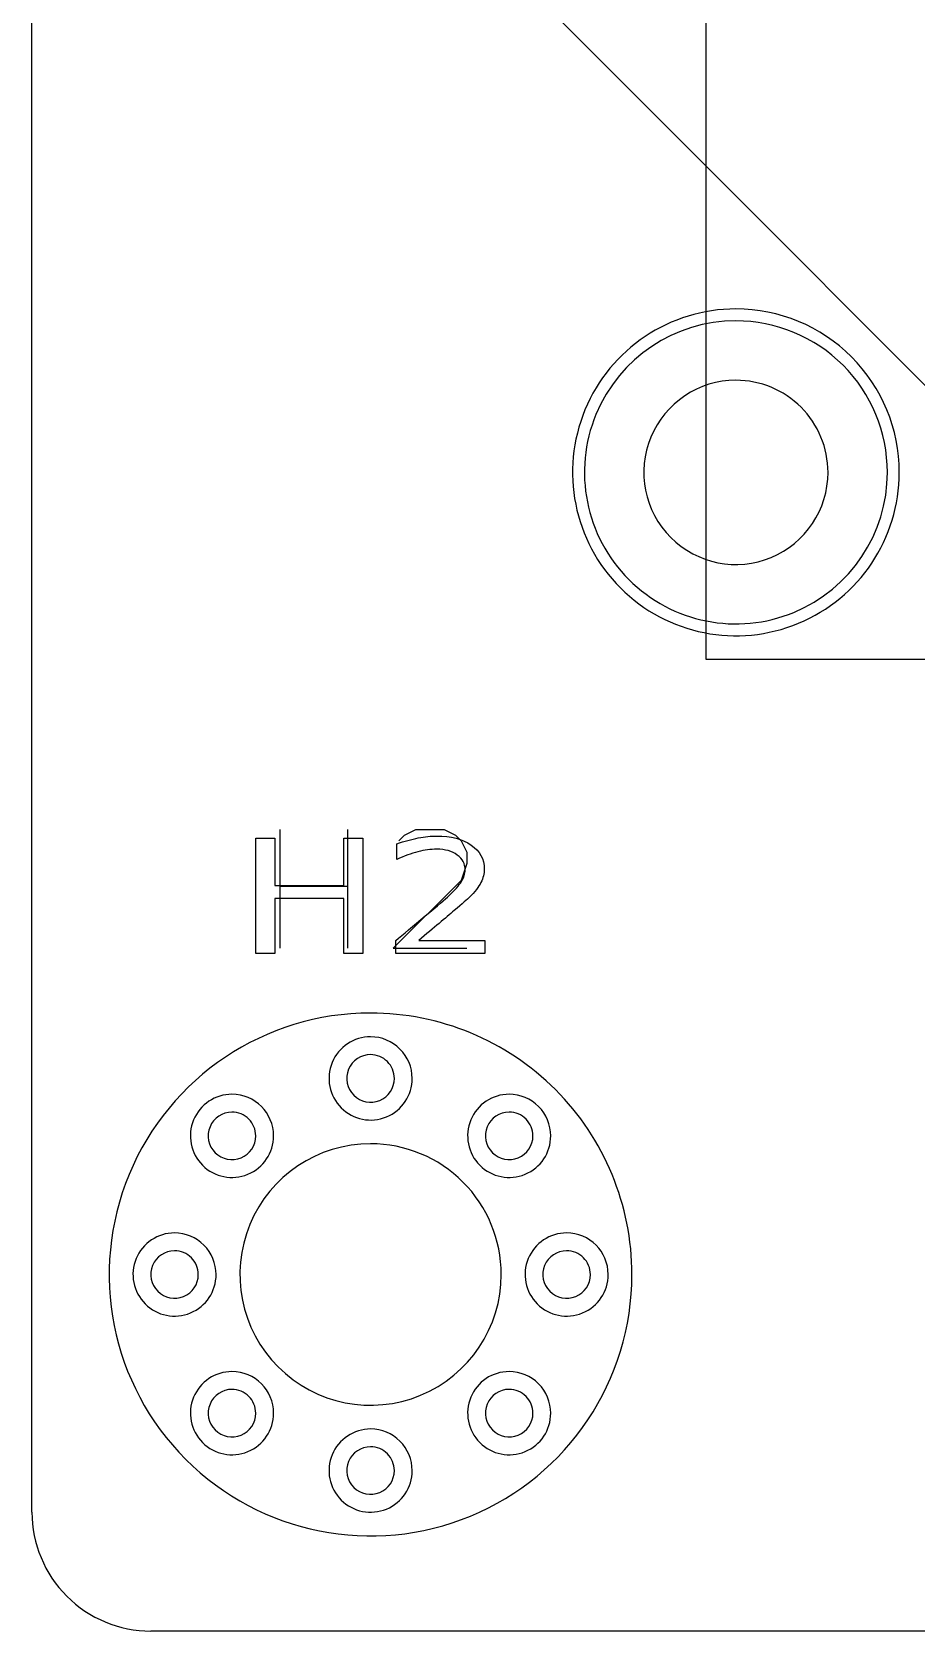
# Model space of a CAD drawing. Header units: millimetres. Extents: x 10 to 287, y 10 to 200.
# Drawn here: x 155.5 to 162.94, y 67.51 to 80.96 of the extents above; entities that cross this region are included whole.
import ezdxf

# ---------------------------------------------------------------- set-up
doc = ezdxf.new("R2010")
doc.units = ezdxf.units.MM
doc.layers.get('0').update_dxf_attribs({"linetype": 'CONTINUOUS'})

msp = doc.modelspace()

# ---------------------------------------------------------------- linework, layer by layer
at = {"color": 7}
for points in [[(155.5, 68.5072), (155.5, 98.0072)], [(169.5, 93.5072), (163, 93.5072), (159.85, 90.3572), (159.85, 81.1572), (164.5, 76.5072)], [(157.5881, 73.2524), (157.5881, 74.2524)], [(158.1595, 73.2524), (158.1595, 74.2524)], [(158.5881, 74.1571), (158.6357, 74.2048), (158.731, 74.2524), (158.969, 74.2524), (159.0643, 74.2048), (159.1119, 74.1571), (159.1595, 74.0619), (159.1595, 73.9667), (159.1119, 73.8238), (158.5405, 73.2524), (159.1595, 73.2524)], [(158.57043, 73.99944), (158.57043, 74.13225)], [(157.5881, 73.7762), (158.1595, 73.7762)], [(158.75482, 73.31787), (159.31277, 73.31787), (159.31277, 73.2072), (158.5625, 73.2072), (158.5625, 73.31787)], [(179, 67.5072), (156.5, 67.5072)]]:
    msp.add_lwpolyline(points, dxfattribs=at)
at = {"color": 2}
msp.add_lwpolyline([(172.5, 88.8322), (174.325, 88.8322), (174.325, 87.0072), (177.15, 87.0072), (177.15, 77.5072), (174.325, 77.5072), (174.325, 75.6822), (172.05, 75.6822), (172.05, 70.6572), (163.45, 70.6572), (163.45, 75.6822), (161.175, 75.6822), (161.175, 88.8322), (163, 88.8322), (163, 91.6572), (172.5, 91.6572)], close=True, dxfattribs=at)
at = {"color": 7}
for points in [[(161.425, 78.6322)], [(161.425, 78.6322)], [(161.425, 78.5322)], [(161.425, 78.5322)], [(161.425, 78.0322)], [(161.425, 78.0322)], [(161.425, 78.0322)], [(161.425, 78.0322)], [(157.38408, 74.17918), (157.54395, 74.17918), (157.54395, 73.78075), (158.12485, 73.78075), (158.12485, 74.17918), (158.28471, 74.17918), (158.28471, 73.2072), (158.12485, 73.2072), (158.12485, 73.67008), (157.54395, 73.67008), (157.54395, 73.2072), (157.38408, 73.2072)], [(158.75485, 73.31788)], [(158.35, 72.7072)], [(158.35, 72.7072)], [(158.35, 72.7072)], [(158.35, 72.7072)], [(158.35, 72.5072)], [(158.35, 72.5072)], [(158.35, 72.5072)], [(158.35, 72.5072)], [(158.35, 72.3572)], [(158.35, 72.3572)], [(158.35, 72.3572)], [(158.35, 72.3572)], [(157.1833, 72.0239)], [(157.1833, 72.0239)], [(157.1833, 72.0239)], [(157.1833, 72.0239)], [(159.5167, 72.0239)], [(159.5167, 72.0239)], [(159.5167, 72.0239)], [(159.5167, 72.0239)], [(157.1833, 71.8739)], [(157.1833, 71.8739)], [(157.1833, 71.8739)], [(157.1833, 71.8739)], [(159.5167, 71.8739)], [(159.5167, 71.8739)], [(159.5167, 71.8739)], [(159.5167, 71.8739)], [(158.35, 71.6072)], [(158.35, 71.6072)], [(158.35, 71.6072)], [(158.35, 71.6072)], [(156.7, 70.8572)], [(156.7, 70.8572)], [(156.7, 70.8572)], [(156.7, 70.8572)], [(160, 70.8572)], [(160, 70.8572)], [(160, 70.8572)], [(160, 70.8572)], [(156.7, 70.7072)], [(156.7, 70.7072)], [(156.7, 70.7072)], [(156.7, 70.7072)], [(160, 70.7072)], [(160, 70.7072)], [(160, 70.7072)], [(160, 70.7072)], [(157.1833, 69.6905)], [(157.1833, 69.6905)], [(157.1833, 69.6905)], [(157.1833, 69.6905)], [(159.5167, 69.6905)], [(159.5167, 69.6905)], [(159.5167, 69.6905)], [(159.5167, 69.6905)], [(157.1833, 69.5405)], [(157.1833, 69.5405)], [(157.1833, 69.5405)], [(157.1833, 69.5405)], [(159.5167, 69.5405)], [(159.5167, 69.5405)], [(159.5167, 69.5405)], [(159.5167, 69.5405)], [(158.35, 69.2072)], [(158.35, 69.2072)], [(158.35, 69.2072)], [(158.35, 69.2072)], [(158.35, 69.0572)], [(158.35, 69.0572)], [(158.35, 69.0572)], [(158.35, 69.0572)]]:
    msp.add_lwpolyline(points, close=True, dxfattribs=at)
for points in [[(161.425, 78.6322), (160.868864, 78.6322), (160.36749, 78.297192), (160.154666, 77.78339)], [(161.425, 78.6322), (160.868864, 78.6322), (160.36749, 78.297192), (160.154666, 77.78339)], [(162.397272, 78.229472), (162.139409, 78.487334), (161.789673, 78.6322), (161.425, 78.6322)], [(162.397272, 78.229472), (162.139409, 78.487334), (161.789673, 78.6322), (161.425, 78.6322)], [(161.425, 78.5322), (160.909311, 78.5322), (160.444399, 78.221556), (160.247054, 77.745121)], [(161.425, 78.5322), (160.909311, 78.5322), (160.444399, 78.221556), (160.247054, 77.745121)], [(162.326561, 78.158761), (162.087452, 78.39787), (161.763151, 78.5322), (161.425, 78.5322)], [(162.326561, 78.158761), (162.087452, 78.39787), (161.763151, 78.5322), (161.425, 78.5322)], [(162.8, 77.2572), (162.8, 77.621873), (162.655134, 77.971609), (162.397272, 78.229472)], [(162.8, 77.2572), (162.8, 77.621873), (162.655134, 77.971609), (162.397272, 78.229472)], [(162.7, 77.2572), (162.7, 77.595351), (162.56567, 77.919652), (162.326561, 78.158761)], [(162.7, 77.2572), (162.7, 77.595351), (162.56567, 77.919652), (162.326561, 78.158761)], [(161.425, 78.0322), (161.111542, 78.0322), (160.828949, 77.843377), (160.708993, 77.55378)], [(161.425, 78.0322), (161.111542, 78.0322), (160.828949, 77.843377), (160.708993, 77.55378)], [(161.425, 78.0322), (161.111542, 78.0322), (160.828949, 77.843377), (160.708993, 77.55378)], [(161.425, 78.0322), (161.111542, 78.0322), (160.828949, 77.843377), (160.708993, 77.55378)], [(161.973008, 77.805208), (161.827667, 77.950548), (161.630543, 78.0322), (161.425, 78.0322)], [(161.973008, 77.805208), (161.827667, 77.950548), (161.630543, 78.0322), (161.425, 78.0322)], [(161.973008, 77.805208), (161.827667, 77.950548), (161.630543, 78.0322), (161.425, 78.0322)], [(161.973008, 77.805208), (161.827667, 77.950548), (161.630543, 78.0322), (161.425, 78.0322)], [(160.154666, 77.78339), (159.941842, 77.269587), (160.059481, 76.678175), (160.452728, 76.284928)], [(160.154666, 77.78339), (159.941842, 77.269587), (160.059481, 76.678175), (160.452728, 76.284928)], [(162.2, 77.2572), (162.2, 77.462743), (162.118348, 77.659867), (161.973008, 77.805208)], [(162.2, 77.2572), (162.2, 77.462743), (162.118348, 77.659867), (161.973008, 77.805208)], [(162.2, 77.2572), (162.2, 77.462743), (162.118348, 77.659867), (161.973008, 77.805208)], [(162.2, 77.2572), (162.2, 77.462743), (162.118348, 77.659867), (161.973008, 77.805208)], [(160.247054, 77.745121), (160.049708, 77.268687), (160.158791, 76.720286), (160.523439, 76.355639)], [(160.247054, 77.745121), (160.049708, 77.268687), (160.158791, 76.720286), (160.523439, 76.355639)], [(160.708993, 77.55378), (160.589038, 77.264182), (160.655344, 76.930841), (160.876992, 76.709192)], [(160.708993, 77.55378), (160.589038, 77.264182), (160.655344, 76.930841), (160.876992, 76.709192)], [(160.708993, 77.55378), (160.589038, 77.264182), (160.655344, 76.930841), (160.876992, 76.709192)], [(160.708993, 77.55378), (160.589038, 77.264182), (160.655344, 76.930841), (160.876992, 76.709192)], [(161.72158, 76.541193), (162.011177, 76.661149), (162.2, 76.943742), (162.2, 77.2572)], [(161.72158, 76.541193), (162.011177, 76.661149), (162.2, 76.943742), (162.2, 77.2572)], [(161.72158, 76.541193), (162.011177, 76.661149), (162.2, 76.943742), (162.2, 77.2572)], [(161.72158, 76.541193), (162.011177, 76.661149), (162.2, 76.943742), (162.2, 77.2572)], [(161.912921, 76.079254), (162.389356, 76.276599), (162.7, 76.741511), (162.7, 77.2572)], [(161.912921, 76.079254), (162.389356, 76.276599), (162.7, 76.741511), (162.7, 77.2572)], [(161.95119, 75.986866), (162.464992, 76.19969), (162.8, 76.701064), (162.8, 77.2572)], [(161.95119, 75.986866), (162.464992, 76.19969), (162.8, 76.701064), (162.8, 77.2572)], [(160.876992, 76.709192), (161.098641, 76.487544), (161.431982, 76.421238), (161.72158, 76.541193)], [(160.876992, 76.709192), (161.098641, 76.487544), (161.431982, 76.421238), (161.72158, 76.541193)], [(160.876992, 76.709192), (161.098641, 76.487544), (161.431982, 76.421238), (161.72158, 76.541193)], [(160.876992, 76.709192), (161.098641, 76.487544), (161.431982, 76.421238), (161.72158, 76.541193)], [(160.523439, 76.355639), (160.888086, 75.990991), (161.436487, 75.881908), (161.912921, 76.079254)], [(160.523439, 76.355639), (160.888086, 75.990991), (161.436487, 75.881908), (161.912921, 76.079254)], [(160.452728, 76.284928), (160.845975, 75.891681), (161.437387, 75.774042), (161.95119, 75.986866)], [(160.452728, 76.284928), (160.845975, 75.891681), (161.437387, 75.774042), (161.95119, 75.986866)], [(158.57043, 74.13225), (158.634763, 74.153517), (158.69491, 74.169583), (158.75087, 74.18045)], [(158.75087, 74.18045), (158.806803, 74.191317), (158.85798, 74.19675), (158.9044, 74.19675)], [(158.9044, 74.19675), (159.026807, 74.19675), (159.124417, 74.171583), (159.19723, 74.12125)], [(158.74849, 74.06454), (158.69309, 74.050207), (158.633737, 74.028507), (158.57043, 73.99944)], [(158.90757, 74.08604), (158.857437, 74.08604), (158.80441, 74.078873), (158.74849, 74.06454)], [(159.07931, 74.03724), (159.03551, 74.069773), (158.978263, 74.08604), (158.90757, 74.08604)], [(159.14581, 73.91095), (159.14581, 73.962617), (159.123643, 74.004713), (159.07931, 74.03724)], [(159.19723, 74.12125), (159.270037, 74.070917), (159.30644, 74.003643), (159.30644, 73.91943)], [(159.11491, 73.81395), (159.13551, 73.84695), (159.14581, 73.879283), (159.14581, 73.91095)], [(159.30644, 73.91943), (159.30644, 73.879497), (159.297207, 73.84152), (159.27874, 73.8055)], [(159.00807, 73.69416), (159.05927, 73.741493), (159.094883, 73.781423), (159.11491, 73.81395)], [(159.27874, 73.8055), (159.260807, 73.7699), (159.22784, 73.7278), (159.17984, 73.6792)], [(158.81022, 73.52555), (158.915213, 73.612783), (158.981163, 73.668987), (159.00807, 73.69416)], [(159.17984, 73.6792), (159.16664, 73.6666), (159.124693, 73.630143), (159.054, 73.56983)], [(158.5625, 73.31787), (158.623167, 73.369537), (158.70574, 73.438763), (158.81022, 73.52555)], [(159.054, 73.56983), (158.9833, 73.509963), (158.883583, 73.42598), (158.75485, 73.31788)], [(158.35, 72.7072), (157.460183, 72.7072), (156.657983, 72.171187), (156.317465, 71.349104)], [(158.35, 72.7072), (157.460183, 72.7072), (156.657983, 72.171187), (156.317465, 71.349104)], [(158.35, 72.7072), (157.460183, 72.7072), (156.657983, 72.171187), (156.317465, 71.349104)], [(158.35, 72.7072), (157.460183, 72.7072), (156.657983, 72.171187), (156.317465, 71.349104)], [(159.905635, 72.062835), (159.493055, 72.475415), (158.933476, 72.7072), (158.35, 72.7072)], [(159.905635, 72.062835), (159.493055, 72.475415), (158.933476, 72.7072), (158.35, 72.7072)], [(159.905635, 72.062835), (159.493055, 72.475415), (158.933476, 72.7072), (158.35, 72.7072)], [(159.905635, 72.062835), (159.493055, 72.475415), (158.933476, 72.7072), (158.35, 72.7072)], [(158.35, 72.5072), (158.208438, 72.5072), (158.080816, 72.421925), (158.026642, 72.291139)], [(158.35, 72.5072), (158.208438, 72.5072), (158.080816, 72.421925), (158.026642, 72.291139)], [(158.35, 72.5072), (158.208438, 72.5072), (158.080816, 72.421925), (158.026642, 72.291139)], [(158.35, 72.5072), (158.208438, 72.5072), (158.080816, 72.421925), (158.026642, 72.291139)], [(158.597487, 72.404687), (158.53185, 72.470325), (158.442826, 72.5072), (158.35, 72.5072)], [(158.597487, 72.404687), (158.53185, 72.470325), (158.442826, 72.5072), (158.35, 72.5072)], [(158.597487, 72.404687), (158.53185, 72.470325), (158.442826, 72.5072), (158.35, 72.5072)], [(158.597487, 72.404687), (158.53185, 72.470325), (158.442826, 72.5072), (158.35, 72.5072)], [(158.7, 72.1572), (158.7, 72.250026), (158.663125, 72.33905), (158.597487, 72.404687)], [(158.7, 72.1572), (158.7, 72.250026), (158.663125, 72.33905), (158.597487, 72.404687)], [(158.7, 72.1572), (158.7, 72.250026), (158.663125, 72.33905), (158.597487, 72.404687)], [(158.7, 72.1572), (158.7, 72.250026), (158.663125, 72.33905), (158.597487, 72.404687)], [(158.026642, 72.291139), (157.972469, 72.160353), (158.002413, 72.009812), (158.102513, 71.909713)], [(158.026642, 72.291139), (157.972469, 72.160353), (158.002413, 72.009812), (158.102513, 71.909713)], [(158.026642, 72.291139), (157.972469, 72.160353), (158.002413, 72.009812), (158.102513, 71.909713)], [(158.026642, 72.291139), (157.972469, 72.160353), (158.002413, 72.009812), (158.102513, 71.909713)], [(158.35, 72.3572), (158.269108, 72.3572), (158.19618, 72.308472), (158.165224, 72.233737)], [(158.35, 72.3572), (158.269108, 72.3572), (158.19618, 72.308472), (158.165224, 72.233737)], [(158.35, 72.3572), (158.269108, 72.3572), (158.19618, 72.308472), (158.165224, 72.233737)], [(158.35, 72.3572), (158.269108, 72.3572), (158.19618, 72.308472), (158.165224, 72.233737)], [(158.491421, 72.298621), (158.453914, 72.336129), (158.403043, 72.3572), (158.35, 72.3572)], [(158.491421, 72.298621), (158.453914, 72.336129), (158.403043, 72.3572), (158.35, 72.3572)], [(158.491421, 72.298621), (158.453914, 72.336129), (158.403043, 72.3572), (158.35, 72.3572)], [(158.491421, 72.298621), (158.453914, 72.336129), (158.403043, 72.3572), (158.35, 72.3572)], [(158.55, 72.1572), (158.55, 72.210243), (158.528929, 72.261114), (158.491421, 72.298621)], [(158.55, 72.1572), (158.55, 72.210243), (158.528929, 72.261114), (158.491421, 72.298621)], [(158.55, 72.1572), (158.55, 72.210243), (158.528929, 72.261114), (158.491421, 72.298621)], [(158.55, 72.1572), (158.55, 72.210243), (158.528929, 72.261114), (158.491421, 72.298621)], [(158.165224, 72.233737), (158.134268, 72.159002), (158.151379, 72.072978), (158.208579, 72.015779)], [(158.165224, 72.233737), (158.134268, 72.159002), (158.151379, 72.072978), (158.208579, 72.015779)], [(158.165224, 72.233737), (158.134268, 72.159002), (158.151379, 72.072978), (158.208579, 72.015779)], [(158.165224, 72.233737), (158.134268, 72.159002), (158.151379, 72.072978), (158.208579, 72.015779)], [(158.426537, 71.972424), (158.501272, 72.00338), (158.55, 72.076308), (158.55, 72.1572)], [(158.426537, 71.972424), (158.501272, 72.00338), (158.55, 72.076308), (158.55, 72.1572)], [(158.426537, 71.972424), (158.501272, 72.00338), (158.55, 72.076308), (158.55, 72.1572)], [(158.426537, 71.972424), (158.501272, 72.00338), (158.55, 72.076308), (158.55, 72.1572)], [(158.483939, 71.833842), (158.614725, 71.888016), (158.7, 72.015638), (158.7, 72.1572)], [(158.483939, 71.833842), (158.614725, 71.888016), (158.7, 72.015638), (158.7, 72.1572)], [(158.483939, 71.833842), (158.614725, 71.888016), (158.7, 72.015638), (158.7, 72.1572)], [(158.483939, 71.833842), (158.614725, 71.888016), (158.7, 72.015638), (158.7, 72.1572)], [(157.1833, 72.0239), (157.041738, 72.0239), (156.914116, 71.938625), (156.859942, 71.807839)], [(157.1833, 72.0239), (157.041738, 72.0239), (156.914116, 71.938625), (156.859942, 71.807839)], [(157.1833, 72.0239), (157.041738, 72.0239), (156.914116, 71.938625), (156.859942, 71.807839)], [(157.1833, 72.0239), (157.041738, 72.0239), (156.914116, 71.938625), (156.859942, 71.807839)], [(157.5333, 71.6739), (157.5333, 71.8672), (157.3766, 72.0239), (157.1833, 72.0239)], [(157.5333, 71.6739), (157.5333, 71.8672), (157.3766, 72.0239), (157.1833, 72.0239)], [(157.5333, 71.6739), (157.5333, 71.8672), (157.3766, 72.0239), (157.1833, 72.0239)], [(157.5333, 71.6739), (157.5333, 71.8672), (157.3766, 72.0239), (157.1833, 72.0239)], [(158.208579, 72.015779), (158.265778, 71.958579), (158.351802, 71.941468), (158.426537, 71.972424)], [(158.208579, 72.015779), (158.265778, 71.958579), (158.351802, 71.941468), (158.426537, 71.972424)], [(158.208579, 72.015779), (158.265778, 71.958579), (158.351802, 71.941468), (158.426537, 71.972424)], [(158.208579, 72.015779), (158.265778, 71.958579), (158.351802, 71.941468), (158.426537, 71.972424)], [(159.5167, 72.0239), (159.375138, 72.0239), (159.247516, 71.938625), (159.193342, 71.807839)], [(159.5167, 72.0239), (159.375138, 72.0239), (159.247516, 71.938625), (159.193342, 71.807839)], [(159.5167, 72.0239), (159.375138, 72.0239), (159.247516, 71.938625), (159.193342, 71.807839)], [(159.5167, 72.0239), (159.375138, 72.0239), (159.247516, 71.938625), (159.193342, 71.807839)], [(159.764187, 71.921387), (159.69855, 71.987025), (159.609526, 72.0239), (159.5167, 72.0239)], [(159.764187, 71.921387), (159.69855, 71.987025), (159.609526, 72.0239), (159.5167, 72.0239)], [(159.764187, 71.921387), (159.69855, 71.987025), (159.609526, 72.0239), (159.5167, 72.0239)], [(159.764187, 71.921387), (159.69855, 71.987025), (159.609526, 72.0239), (159.5167, 72.0239)], [(160.55, 70.5072), (160.55, 71.090676), (160.318215, 71.650255), (159.905635, 72.062835)], [(160.55, 70.5072), (160.55, 71.090676), (160.318215, 71.650255), (159.905635, 72.062835)], [(160.55, 70.5072), (160.55, 71.090676), (160.318215, 71.650255), (159.905635, 72.062835)], [(160.55, 70.5072), (160.55, 71.090676), (160.318215, 71.650255), (159.905635, 72.062835)], [(157.1833, 71.8739), (157.102408, 71.8739), (157.02948, 71.825172), (156.998524, 71.750437)], [(157.1833, 71.8739), (157.102408, 71.8739), (157.02948, 71.825172), (156.998524, 71.750437)], [(157.1833, 71.8739), (157.102408, 71.8739), (157.02948, 71.825172), (156.998524, 71.750437)], [(157.1833, 71.8739), (157.102408, 71.8739), (157.02948, 71.825172), (156.998524, 71.750437)], [(157.324721, 71.815321), (157.287214, 71.852829), (157.236343, 71.8739), (157.1833, 71.8739)], [(157.324721, 71.815321), (157.287214, 71.852829), (157.236343, 71.8739), (157.1833, 71.8739)], [(157.324721, 71.815321), (157.287214, 71.852829), (157.236343, 71.8739), (157.1833, 71.8739)], [(157.324721, 71.815321), (157.287214, 71.852829), (157.236343, 71.8739), (157.1833, 71.8739)], [(158.102513, 71.909713), (158.202612, 71.809613), (158.353153, 71.779669), (158.483939, 71.833842)], [(158.102513, 71.909713), (158.202612, 71.809613), (158.353153, 71.779669), (158.483939, 71.833842)], [(158.102513, 71.909713), (158.202612, 71.809613), (158.353153, 71.779669), (158.483939, 71.833842)], [(158.102513, 71.909713), (158.202612, 71.809613), (158.353153, 71.779669), (158.483939, 71.833842)], [(159.5167, 71.8739), (159.435808, 71.8739), (159.36288, 71.825172), (159.331924, 71.750437)], [(159.5167, 71.8739), (159.435808, 71.8739), (159.36288, 71.825172), (159.331924, 71.750437)], [(159.5167, 71.8739), (159.435808, 71.8739), (159.36288, 71.825172), (159.331924, 71.750437)], [(159.5167, 71.8739), (159.435808, 71.8739), (159.36288, 71.825172), (159.331924, 71.750437)], [(159.658121, 71.815321), (159.620614, 71.852829), (159.569743, 71.8739), (159.5167, 71.8739)], [(159.658121, 71.815321), (159.620614, 71.852829), (159.569743, 71.8739), (159.5167, 71.8739)], [(159.658121, 71.815321), (159.620614, 71.852829), (159.569743, 71.8739), (159.5167, 71.8739)], [(159.658121, 71.815321), (159.620614, 71.852829), (159.569743, 71.8739), (159.5167, 71.8739)], [(159.8667, 71.6739), (159.8667, 71.766726), (159.829825, 71.85575), (159.764187, 71.921387)], [(159.8667, 71.6739), (159.8667, 71.766726), (159.829825, 71.85575), (159.764187, 71.921387)], [(159.8667, 71.6739), (159.8667, 71.766726), (159.829825, 71.85575), (159.764187, 71.921387)], [(159.8667, 71.6739), (159.8667, 71.766726), (159.829825, 71.85575), (159.764187, 71.921387)], [(156.859942, 71.807839), (156.805769, 71.677053), (156.835713, 71.526512), (156.935813, 71.426413)], [(156.859942, 71.807839), (156.805769, 71.677053), (156.835713, 71.526512), (156.935813, 71.426413)], [(156.859942, 71.807839), (156.805769, 71.677053), (156.835713, 71.526512), (156.935813, 71.426413)], [(156.859942, 71.807839), (156.805769, 71.677053), (156.835713, 71.526512), (156.935813, 71.426413)], [(156.998524, 71.750437), (156.967568, 71.675702), (156.984679, 71.589678), (157.041879, 71.532479)], [(156.998524, 71.750437), (156.967568, 71.675702), (156.984679, 71.589678), (157.041879, 71.532479)], [(156.998524, 71.750437), (156.967568, 71.675702), (156.984679, 71.589678), (157.041879, 71.532479)], [(156.998524, 71.750437), (156.967568, 71.675702), (156.984679, 71.589678), (157.041879, 71.532479)], [(157.3833, 71.6739), (157.3833, 71.726943), (157.362229, 71.777814), (157.324721, 71.815321)], [(157.3833, 71.6739), (157.3833, 71.726943), (157.362229, 71.777814), (157.324721, 71.815321)], [(157.3833, 71.6739), (157.3833, 71.726943), (157.362229, 71.777814), (157.324721, 71.815321)], [(157.3833, 71.6739), (157.3833, 71.726943), (157.362229, 71.777814), (157.324721, 71.815321)], [(159.193342, 71.807839), (159.139169, 71.677053), (159.169113, 71.526512), (159.269213, 71.426413)], [(159.193342, 71.807839), (159.139169, 71.677053), (159.169113, 71.526512), (159.269213, 71.426413)], [(159.193342, 71.807839), (159.139169, 71.677053), (159.169113, 71.526512), (159.269213, 71.426413)], [(159.193342, 71.807839), (159.139169, 71.677053), (159.169113, 71.526512), (159.269213, 71.426413)], [(159.331924, 71.750437), (159.300968, 71.675702), (159.318079, 71.589678), (159.375279, 71.532479)], [(159.331924, 71.750437), (159.300968, 71.675702), (159.318079, 71.589678), (159.375279, 71.532479)], [(159.331924, 71.750437), (159.300968, 71.675702), (159.318079, 71.589678), (159.375279, 71.532479)], [(159.331924, 71.750437), (159.300968, 71.675702), (159.318079, 71.589678), (159.375279, 71.532479)], [(159.7167, 71.6739), (159.7167, 71.726943), (159.695629, 71.777814), (159.658121, 71.815321)], [(159.7167, 71.6739), (159.7167, 71.726943), (159.695629, 71.777814), (159.658121, 71.815321)], [(159.7167, 71.6739), (159.7167, 71.726943), (159.695629, 71.777814), (159.658121, 71.815321)], [(159.7167, 71.6739), (159.7167, 71.726943), (159.695629, 71.777814), (159.658121, 71.815321)], [(157.259837, 71.489124), (157.334572, 71.52008), (157.3833, 71.593008), (157.3833, 71.6739)], [(157.259837, 71.489124), (157.334572, 71.52008), (157.3833, 71.593008), (157.3833, 71.6739)], [(157.259837, 71.489124), (157.334572, 71.52008), (157.3833, 71.593008), (157.3833, 71.6739)], [(157.259837, 71.489124), (157.334572, 71.52008), (157.3833, 71.593008), (157.3833, 71.6739)], [(157.317239, 71.350542), (157.448025, 71.404716), (157.5333, 71.532338), (157.5333, 71.6739)], [(157.317239, 71.350542), (157.448025, 71.404716), (157.5333, 71.532338), (157.5333, 71.6739)], [(157.317239, 71.350542), (157.448025, 71.404716), (157.5333, 71.532338), (157.5333, 71.6739)], [(157.317239, 71.350542), (157.448025, 71.404716), (157.5333, 71.532338), (157.5333, 71.6739)], [(158.35, 71.6072), (157.905092, 71.6072), (157.503992, 71.339194), (157.333733, 70.928152)], [(158.35, 71.6072), (157.905092, 71.6072), (157.503992, 71.339194), (157.333733, 70.928152)], [(158.35, 71.6072), (157.905092, 71.6072), (157.503992, 71.339194), (157.333733, 70.928152)], [(158.35, 71.6072), (157.905092, 71.6072), (157.503992, 71.339194), (157.333733, 70.928152)], [(159.127817, 71.285017), (158.921527, 71.491307), (158.641738, 71.6072), (158.35, 71.6072)], [(159.127817, 71.285017), (158.921527, 71.491307), (158.641738, 71.6072), (158.35, 71.6072)], [(159.127817, 71.285017), (158.921527, 71.491307), (158.641738, 71.6072), (158.35, 71.6072)], [(159.127817, 71.285017), (158.921527, 71.491307), (158.641738, 71.6072), (158.35, 71.6072)], [(159.593237, 71.489124), (159.667972, 71.52008), (159.7167, 71.593008), (159.7167, 71.6739)], [(159.593237, 71.489124), (159.667972, 71.52008), (159.7167, 71.593008), (159.7167, 71.6739)], [(159.593237, 71.489124), (159.667972, 71.52008), (159.7167, 71.593008), (159.7167, 71.6739)], [(159.593237, 71.489124), (159.667972, 71.52008), (159.7167, 71.593008), (159.7167, 71.6739)], [(159.650639, 71.350542), (159.781425, 71.404716), (159.8667, 71.532338), (159.8667, 71.6739)], [(159.650639, 71.350542), (159.781425, 71.404716), (159.8667, 71.532338), (159.8667, 71.6739)], [(159.650639, 71.350542), (159.781425, 71.404716), (159.8667, 71.532338), (159.8667, 71.6739)], [(159.650639, 71.350542), (159.781425, 71.404716), (159.8667, 71.532338), (159.8667, 71.6739)], [(157.041879, 71.532479), (157.099078, 71.475279), (157.185102, 71.458168), (157.259837, 71.489124)], [(157.041879, 71.532479), (157.099078, 71.475279), (157.185102, 71.458168), (157.259837, 71.489124)], [(157.041879, 71.532479), (157.099078, 71.475279), (157.185102, 71.458168), (157.259837, 71.489124)], [(157.041879, 71.532479), (157.099078, 71.475279), (157.185102, 71.458168), (157.259837, 71.489124)], [(159.375279, 71.532479), (159.432478, 71.475279), (159.518502, 71.458168), (159.593237, 71.489124)], [(159.375279, 71.532479), (159.432478, 71.475279), (159.518502, 71.458168), (159.593237, 71.489124)], [(159.375279, 71.532479), (159.432478, 71.475279), (159.518502, 71.458168), (159.593237, 71.489124)], [(159.375279, 71.532479), (159.432478, 71.475279), (159.518502, 71.458168), (159.593237, 71.489124)], [(156.317465, 71.349104), (155.976947, 70.52702), (156.165169, 69.580761), (156.794365, 68.951565)], [(156.317465, 71.349104), (155.976947, 70.52702), (156.165169, 69.580761), (156.794365, 68.951565)], [(156.317465, 71.349104), (155.976947, 70.52702), (156.165169, 69.580761), (156.794365, 68.951565)], [(156.317465, 71.349104), (155.976947, 70.52702), (156.165169, 69.580761), (156.794365, 68.951565)], [(156.935813, 71.426413), (157.035912, 71.326313), (157.186453, 71.296369), (157.317239, 71.350542)], [(156.935813, 71.426413), (157.035912, 71.326313), (157.186453, 71.296369), (157.317239, 71.350542)], [(156.935813, 71.426413), (157.035912, 71.326313), (157.186453, 71.296369), (157.317239, 71.350542)], [(156.935813, 71.426413), (157.035912, 71.326313), (157.186453, 71.296369), (157.317239, 71.350542)], [(159.269213, 71.426413), (159.369312, 71.326313), (159.519853, 71.296369), (159.650639, 71.350542)], [(159.269213, 71.426413), (159.369312, 71.326313), (159.519853, 71.296369), (159.650639, 71.350542)], [(159.269213, 71.426413), (159.369312, 71.326313), (159.519853, 71.296369), (159.650639, 71.350542)], [(159.269213, 71.426413), (159.369312, 71.326313), (159.519853, 71.296369), (159.650639, 71.350542)], [(159.45, 70.5072), (159.45, 70.798938), (159.334107, 71.078727), (159.127817, 71.285017)], [(159.45, 70.5072), (159.45, 70.798938), (159.334107, 71.078727), (159.127817, 71.285017)], [(159.45, 70.5072), (159.45, 70.798938), (159.334107, 71.078727), (159.127817, 71.285017)], [(159.45, 70.5072), (159.45, 70.798938), (159.334107, 71.078727), (159.127817, 71.285017)], [(157.333733, 70.928152), (157.163473, 70.51711), (157.257585, 70.04398), (157.572183, 69.729383)], [(157.333733, 70.928152), (157.163473, 70.51711), (157.257585, 70.04398), (157.572183, 69.729383)], [(157.333733, 70.928152), (157.163473, 70.51711), (157.257585, 70.04398), (157.572183, 69.729383)], [(157.333733, 70.928152), (157.163473, 70.51711), (157.257585, 70.04398), (157.572183, 69.729383)], [(156.7, 70.8572), (156.558438, 70.8572), (156.430816, 70.771925), (156.376642, 70.641139)], [(156.7, 70.8572), (156.558438, 70.8572), (156.430816, 70.771925), (156.376642, 70.641139)], [(156.7, 70.8572), (156.558438, 70.8572), (156.430816, 70.771925), (156.376642, 70.641139)], [(156.7, 70.8572), (156.558438, 70.8572), (156.430816, 70.771925), (156.376642, 70.641139)], [(156.947487, 70.754687), (156.88185, 70.820325), (156.792826, 70.8572), (156.7, 70.8572)], [(156.947487, 70.754687), (156.88185, 70.820325), (156.792826, 70.8572), (156.7, 70.8572)], [(156.947487, 70.754687), (156.88185, 70.820325), (156.792826, 70.8572), (156.7, 70.8572)], [(156.947487, 70.754687), (156.88185, 70.820325), (156.792826, 70.8572), (156.7, 70.8572)], [(160, 70.8572), (159.858438, 70.8572), (159.730816, 70.771925), (159.676642, 70.641139)], [(160, 70.8572), (159.858438, 70.8572), (159.730816, 70.771925), (159.676642, 70.641139)], [(160, 70.8572), (159.858438, 70.8572), (159.730816, 70.771925), (159.676642, 70.641139)], [(160, 70.8572), (159.858438, 70.8572), (159.730816, 70.771925), (159.676642, 70.641139)], [(160.35, 70.5072), (160.35, 70.7005), (160.1933, 70.8572), (160, 70.8572)], [(160.35, 70.5072), (160.35, 70.7005), (160.1933, 70.8572), (160, 70.8572)], [(160.35, 70.5072), (160.35, 70.7005), (160.1933, 70.8572), (160, 70.8572)], [(160.35, 70.5072), (160.35, 70.7005), (160.1933, 70.8572), (160, 70.8572)], [(156.7, 70.7072), (156.619108, 70.7072), (156.54618, 70.658472), (156.515224, 70.583737)], [(156.7, 70.7072), (156.619108, 70.7072), (156.54618, 70.658472), (156.515224, 70.583737)], [(156.7, 70.7072), (156.619108, 70.7072), (156.54618, 70.658472), (156.515224, 70.583737)], [(156.7, 70.7072), (156.619108, 70.7072), (156.54618, 70.658472), (156.515224, 70.583737)], [(156.841421, 70.648621), (156.803914, 70.686129), (156.753043, 70.7072), (156.7, 70.7072)], [(156.841421, 70.648621), (156.803914, 70.686129), (156.753043, 70.7072), (156.7, 70.7072)], [(156.841421, 70.648621), (156.803914, 70.686129), (156.753043, 70.7072), (156.7, 70.7072)], [(156.841421, 70.648621), (156.803914, 70.686129), (156.753043, 70.7072), (156.7, 70.7072)], [(156.9, 70.5072), (156.9, 70.560243), (156.878929, 70.611114), (156.841421, 70.648621)], [(156.9, 70.5072), (156.9, 70.560243), (156.878929, 70.611114), (156.841421, 70.648621)], [(156.9, 70.5072), (156.9, 70.560243), (156.878929, 70.611114), (156.841421, 70.648621)], [(156.9, 70.5072), (156.9, 70.560243), (156.878929, 70.611114), (156.841421, 70.648621)], [(157.05, 70.5072), (157.05, 70.600026), (157.013125, 70.68905), (156.947487, 70.754687)], [(157.05, 70.5072), (157.05, 70.600026), (157.013125, 70.68905), (156.947487, 70.754687)], [(157.05, 70.5072), (157.05, 70.600026), (157.013125, 70.68905), (156.947487, 70.754687)], [(157.05, 70.5072), (157.05, 70.600026), (157.013125, 70.68905), (156.947487, 70.754687)], [(160, 70.7072), (159.919108, 70.7072), (159.84618, 70.658472), (159.815224, 70.583737)], [(160, 70.7072), (159.919108, 70.7072), (159.84618, 70.658472), (159.815224, 70.583737)], [(160, 70.7072), (159.919108, 70.7072), (159.84618, 70.658472), (159.815224, 70.583737)], [(160, 70.7072), (159.919108, 70.7072), (159.84618, 70.658472), (159.815224, 70.583737)], [(160.141421, 70.648621), (160.103914, 70.686129), (160.053043, 70.7072), (160, 70.7072)], [(160.141421, 70.648621), (160.103914, 70.686129), (160.053043, 70.7072), (160, 70.7072)], [(160.141421, 70.648621), (160.103914, 70.686129), (160.053043, 70.7072), (160, 70.7072)], [(160.141421, 70.648621), (160.103914, 70.686129), (160.053043, 70.7072), (160, 70.7072)], [(160.2, 70.5072), (160.2, 70.560243), (160.178929, 70.611114), (160.141421, 70.648621)], [(160.2, 70.5072), (160.2, 70.560243), (160.178929, 70.611114), (160.141421, 70.648621)], [(160.2, 70.5072), (160.2, 70.560243), (160.178929, 70.611114), (160.141421, 70.648621)], [(160.2, 70.5072), (160.2, 70.560243), (160.178929, 70.611114), (160.141421, 70.648621)], [(156.376642, 70.641139), (156.322469, 70.510353), (156.352413, 70.359812), (156.452513, 70.259713)], [(156.376642, 70.641139), (156.322469, 70.510353), (156.352413, 70.359812), (156.452513, 70.259713)], [(156.376642, 70.641139), (156.322469, 70.510353), (156.352413, 70.359812), (156.452513, 70.259713)], [(156.376642, 70.641139), (156.322469, 70.510353), (156.352413, 70.359812), (156.452513, 70.259713)], [(156.515224, 70.583737), (156.484268, 70.509002), (156.501379, 70.422978), (156.558579, 70.365779)], [(156.515224, 70.583737), (156.484268, 70.509002), (156.501379, 70.422978), (156.558579, 70.365779)], [(156.515224, 70.583737), (156.484268, 70.509002), (156.501379, 70.422978), (156.558579, 70.365779)], [(156.515224, 70.583737), (156.484268, 70.509002), (156.501379, 70.422978), (156.558579, 70.365779)], [(159.676642, 70.641139), (159.622469, 70.510353), (159.652413, 70.359812), (159.752513, 70.259713)], [(159.676642, 70.641139), (159.622469, 70.510353), (159.652413, 70.359812), (159.752513, 70.259713)], [(159.676642, 70.641139), (159.622469, 70.510353), (159.652413, 70.359812), (159.752513, 70.259713)], [(159.676642, 70.641139), (159.622469, 70.510353), (159.652413, 70.359812), (159.752513, 70.259713)], [(159.815224, 70.583737), (159.784268, 70.509002), (159.801379, 70.422978), (159.858579, 70.365779)], [(159.815224, 70.583737), (159.784268, 70.509002), (159.801379, 70.422978), (159.858579, 70.365779)], [(159.815224, 70.583737), (159.784268, 70.509002), (159.801379, 70.422978), (159.858579, 70.365779)], [(159.815224, 70.583737), (159.784268, 70.509002), (159.801379, 70.422978), (159.858579, 70.365779)], [(156.776537, 70.322424), (156.851272, 70.35338), (156.9, 70.426308), (156.9, 70.5072)], [(156.776537, 70.322424), (156.851272, 70.35338), (156.9, 70.426308), (156.9, 70.5072)], [(156.776537, 70.322424), (156.851272, 70.35338), (156.9, 70.426308), (156.9, 70.5072)], [(156.776537, 70.322424), (156.851272, 70.35338), (156.9, 70.426308), (156.9, 70.5072)], [(156.833939, 70.183842), (156.964725, 70.238016), (157.05, 70.365638), (157.05, 70.5072)], [(156.833939, 70.183842), (156.964725, 70.238016), (157.05, 70.365638), (157.05, 70.5072)], [(156.833939, 70.183842), (156.964725, 70.238016), (157.05, 70.365638), (157.05, 70.5072)], [(156.833939, 70.183842), (156.964725, 70.238016), (157.05, 70.365638), (157.05, 70.5072)], [(158.770952, 69.490933), (159.181994, 69.661192), (159.45, 70.062292), (159.45, 70.5072)], [(158.770952, 69.490933), (159.181994, 69.661192), (159.45, 70.062292), (159.45, 70.5072)], [(158.770952, 69.490933), (159.181994, 69.661192), (159.45, 70.062292), (159.45, 70.5072)], [(158.770952, 69.490933), (159.181994, 69.661192), (159.45, 70.062292), (159.45, 70.5072)], [(159.191904, 68.474665), (160.013987, 68.815183), (160.55, 69.617383), (160.55, 70.5072)], [(159.191904, 68.474665), (160.013987, 68.815183), (160.55, 69.617383), (160.55, 70.5072)], [(159.191904, 68.474665), (160.013987, 68.815183), (160.55, 69.617383), (160.55, 70.5072)], [(159.191904, 68.474665), (160.013987, 68.815183), (160.55, 69.617383), (160.55, 70.5072)], [(160.076537, 70.322424), (160.151272, 70.35338), (160.2, 70.426308), (160.2, 70.5072)], [(160.076537, 70.322424), (160.151272, 70.35338), (160.2, 70.426308), (160.2, 70.5072)], [(160.076537, 70.322424), (160.151272, 70.35338), (160.2, 70.426308), (160.2, 70.5072)], [(160.076537, 70.322424), (160.151272, 70.35338), (160.2, 70.426308), (160.2, 70.5072)], [(160.133939, 70.183842), (160.264725, 70.238016), (160.35, 70.365638), (160.35, 70.5072)], [(160.133939, 70.183842), (160.264725, 70.238016), (160.35, 70.365638), (160.35, 70.5072)], [(160.133939, 70.183842), (160.264725, 70.238016), (160.35, 70.365638), (160.35, 70.5072)], [(160.133939, 70.183842), (160.264725, 70.238016), (160.35, 70.365638), (160.35, 70.5072)], [(156.452513, 70.259713), (156.552612, 70.159613), (156.703153, 70.129669), (156.833939, 70.183842)], [(156.452513, 70.259713), (156.552612, 70.159613), (156.703153, 70.129669), (156.833939, 70.183842)], [(156.452513, 70.259713), (156.552612, 70.159613), (156.703153, 70.129669), (156.833939, 70.183842)], [(156.452513, 70.259713), (156.552612, 70.159613), (156.703153, 70.129669), (156.833939, 70.183842)], [(156.558579, 70.365779), (156.615778, 70.308579), (156.701802, 70.291468), (156.776537, 70.322424)], [(156.558579, 70.365779), (156.615778, 70.308579), (156.701802, 70.291468), (156.776537, 70.322424)], [(156.558579, 70.365779), (156.615778, 70.308579), (156.701802, 70.291468), (156.776537, 70.322424)], [(156.558579, 70.365779), (156.615778, 70.308579), (156.701802, 70.291468), (156.776537, 70.322424)], [(159.752513, 70.259713), (159.852612, 70.159613), (160.003153, 70.129669), (160.133939, 70.183842)], [(159.752513, 70.259713), (159.852612, 70.159613), (160.003153, 70.129669), (160.133939, 70.183842)], [(159.752513, 70.259713), (159.852612, 70.159613), (160.003153, 70.129669), (160.133939, 70.183842)], [(159.752513, 70.259713), (159.852612, 70.159613), (160.003153, 70.129669), (160.133939, 70.183842)], [(159.858579, 70.365779), (159.915778, 70.308579), (160.001802, 70.291468), (160.076537, 70.322424)], [(159.858579, 70.365779), (159.915778, 70.308579), (160.001802, 70.291468), (160.076537, 70.322424)], [(159.858579, 70.365779), (159.915778, 70.308579), (160.001802, 70.291468), (160.076537, 70.322424)], [(159.858579, 70.365779), (159.915778, 70.308579), (160.001802, 70.291468), (160.076537, 70.322424)], [(157.572183, 69.729383), (157.88678, 69.414785), (158.35991, 69.320673), (158.770952, 69.490933)], [(157.572183, 69.729383), (157.88678, 69.414785), (158.35991, 69.320673), (158.770952, 69.490933)], [(157.572183, 69.729383), (157.88678, 69.414785), (158.35991, 69.320673), (158.770952, 69.490933)], [(157.572183, 69.729383), (157.88678, 69.414785), (158.35991, 69.320673), (158.770952, 69.490933)], [(157.1833, 69.6905), (157.041738, 69.6905), (156.914116, 69.605225), (156.859942, 69.474439)], [(157.1833, 69.6905), (157.041738, 69.6905), (156.914116, 69.605225), (156.859942, 69.474439)], [(157.1833, 69.6905), (157.041738, 69.6905), (156.914116, 69.605225), (156.859942, 69.474439)], [(157.1833, 69.6905), (157.041738, 69.6905), (156.914116, 69.605225), (156.859942, 69.474439)], [(157.5333, 69.3405), (157.5333, 69.5338), (157.3766, 69.6905), (157.1833, 69.6905)], [(157.5333, 69.3405), (157.5333, 69.5338), (157.3766, 69.6905), (157.1833, 69.6905)], [(157.5333, 69.3405), (157.5333, 69.5338), (157.3766, 69.6905), (157.1833, 69.6905)], [(157.5333, 69.3405), (157.5333, 69.5338), (157.3766, 69.6905), (157.1833, 69.6905)], [(159.5167, 69.6905), (159.375138, 69.6905), (159.247516, 69.605225), (159.193342, 69.474439)], [(159.5167, 69.6905), (159.375138, 69.6905), (159.247516, 69.605225), (159.193342, 69.474439)], [(159.5167, 69.6905), (159.375138, 69.6905), (159.247516, 69.605225), (159.193342, 69.474439)], [(159.5167, 69.6905), (159.375138, 69.6905), (159.247516, 69.605225), (159.193342, 69.474439)], [(159.764187, 69.587987), (159.69855, 69.653625), (159.609526, 69.6905), (159.5167, 69.6905)], [(159.764187, 69.587987), (159.69855, 69.653625), (159.609526, 69.6905), (159.5167, 69.6905)], [(159.764187, 69.587987), (159.69855, 69.653625), (159.609526, 69.6905), (159.5167, 69.6905)], [(159.764187, 69.587987), (159.69855, 69.653625), (159.609526, 69.6905), (159.5167, 69.6905)], [(159.8667, 69.3405), (159.8667, 69.433326), (159.829825, 69.52235), (159.764187, 69.587987)], [(159.8667, 69.3405), (159.8667, 69.433326), (159.829825, 69.52235), (159.764187, 69.587987)], [(159.8667, 69.3405), (159.8667, 69.433326), (159.829825, 69.52235), (159.764187, 69.587987)], [(159.8667, 69.3405), (159.8667, 69.433326), (159.829825, 69.52235), (159.764187, 69.587987)], [(156.859942, 69.474439), (156.805769, 69.343653), (156.835713, 69.193112), (156.935813, 69.093013)], [(156.859942, 69.474439), (156.805769, 69.343653), (156.835713, 69.193112), (156.935813, 69.093013)], [(156.859942, 69.474439), (156.805769, 69.343653), (156.835713, 69.193112), (156.935813, 69.093013)], [(156.859942, 69.474439), (156.805769, 69.343653), (156.835713, 69.193112), (156.935813, 69.093013)], [(157.1833, 69.5405), (157.102408, 69.5405), (157.02948, 69.491772), (156.998524, 69.417037)], [(157.1833, 69.5405), (157.102408, 69.5405), (157.02948, 69.491772), (156.998524, 69.417037)], [(157.1833, 69.5405), (157.102408, 69.5405), (157.02948, 69.491772), (156.998524, 69.417037)], [(157.1833, 69.5405), (157.102408, 69.5405), (157.02948, 69.491772), (156.998524, 69.417037)], [(157.324721, 69.481921), (157.287214, 69.519429), (157.236343, 69.5405), (157.1833, 69.5405)], [(157.324721, 69.481921), (157.287214, 69.519429), (157.236343, 69.5405), (157.1833, 69.5405)], [(157.324721, 69.481921), (157.287214, 69.519429), (157.236343, 69.5405), (157.1833, 69.5405)], [(157.324721, 69.481921), (157.287214, 69.519429), (157.236343, 69.5405), (157.1833, 69.5405)], [(157.3833, 69.3405), (157.3833, 69.393543), (157.362229, 69.444414), (157.324721, 69.481921)], [(157.3833, 69.3405), (157.3833, 69.393543), (157.362229, 69.444414), (157.324721, 69.481921)], [(157.3833, 69.3405), (157.3833, 69.393543), (157.362229, 69.444414), (157.324721, 69.481921)], [(157.3833, 69.3405), (157.3833, 69.393543), (157.362229, 69.444414), (157.324721, 69.481921)], [(159.193342, 69.474439), (159.139169, 69.343653), (159.169113, 69.193112), (159.269213, 69.093013)], [(159.193342, 69.474439), (159.139169, 69.343653), (159.169113, 69.193112), (159.269213, 69.093013)], [(159.193342, 69.474439), (159.139169, 69.343653), (159.169113, 69.193112), (159.269213, 69.093013)], [(159.193342, 69.474439), (159.139169, 69.343653), (159.169113, 69.193112), (159.269213, 69.093013)], [(159.5167, 69.5405), (159.435808, 69.5405), (159.36288, 69.491772), (159.331924, 69.417037)], [(159.5167, 69.5405), (159.435808, 69.5405), (159.36288, 69.491772), (159.331924, 69.417037)], [(159.5167, 69.5405), (159.435808, 69.5405), (159.36288, 69.491772), (159.331924, 69.417037)], [(159.5167, 69.5405), (159.435808, 69.5405), (159.36288, 69.491772), (159.331924, 69.417037)], [(159.658121, 69.481921), (159.620614, 69.519429), (159.569743, 69.5405), (159.5167, 69.5405)], [(159.658121, 69.481921), (159.620614, 69.519429), (159.569743, 69.5405), (159.5167, 69.5405)], [(159.658121, 69.481921), (159.620614, 69.519429), (159.569743, 69.5405), (159.5167, 69.5405)], [(159.658121, 69.481921), (159.620614, 69.519429), (159.569743, 69.5405), (159.5167, 69.5405)], [(159.7167, 69.3405), (159.7167, 69.393543), (159.695629, 69.444414), (159.658121, 69.481921)], [(159.7167, 69.3405), (159.7167, 69.393543), (159.695629, 69.444414), (159.658121, 69.481921)], [(159.7167, 69.3405), (159.7167, 69.393543), (159.695629, 69.444414), (159.658121, 69.481921)], [(159.7167, 69.3405), (159.7167, 69.393543), (159.695629, 69.444414), (159.658121, 69.481921)], [(156.998524, 69.417037), (156.967568, 69.342302), (156.984679, 69.256278), (157.041879, 69.199079)], [(156.998524, 69.417037), (156.967568, 69.342302), (156.984679, 69.256278), (157.041879, 69.199079)], [(156.998524, 69.417037), (156.967568, 69.342302), (156.984679, 69.256278), (157.041879, 69.199079)], [(156.998524, 69.417037), (156.967568, 69.342302), (156.984679, 69.256278), (157.041879, 69.199079)], [(157.259837, 69.155724), (157.334572, 69.18668), (157.3833, 69.259608), (157.3833, 69.3405)], [(157.259837, 69.155724), (157.334572, 69.18668), (157.3833, 69.259608), (157.3833, 69.3405)], [(157.259837, 69.155724), (157.334572, 69.18668), (157.3833, 69.259608), (157.3833, 69.3405)], [(157.259837, 69.155724), (157.334572, 69.18668), (157.3833, 69.259608), (157.3833, 69.3405)], [(157.317239, 69.017142), (157.448025, 69.071316), (157.5333, 69.198938), (157.5333, 69.3405)], [(157.317239, 69.017142), (157.448025, 69.071316), (157.5333, 69.198938), (157.5333, 69.3405)], [(157.317239, 69.017142), (157.448025, 69.071316), (157.5333, 69.198938), (157.5333, 69.3405)], [(157.317239, 69.017142), (157.448025, 69.071316), (157.5333, 69.198938), (157.5333, 69.3405)], [(159.331924, 69.417037), (159.300968, 69.342302), (159.318079, 69.256278), (159.375279, 69.199079)], [(159.331924, 69.417037), (159.300968, 69.342302), (159.318079, 69.256278), (159.375279, 69.199079)], [(159.331924, 69.417037), (159.300968, 69.342302), (159.318079, 69.256278), (159.375279, 69.199079)], [(159.331924, 69.417037), (159.300968, 69.342302), (159.318079, 69.256278), (159.375279, 69.199079)], [(159.593237, 69.155724), (159.667972, 69.18668), (159.7167, 69.259608), (159.7167, 69.3405)], [(159.593237, 69.155724), (159.667972, 69.18668), (159.7167, 69.259608), (159.7167, 69.3405)], [(159.593237, 69.155724), (159.667972, 69.18668), (159.7167, 69.259608), (159.7167, 69.3405)], [(159.593237, 69.155724), (159.667972, 69.18668), (159.7167, 69.259608), (159.7167, 69.3405)], [(159.650639, 69.017142), (159.781425, 69.071316), (159.8667, 69.198938), (159.8667, 69.3405)], [(159.650639, 69.017142), (159.781425, 69.071316), (159.8667, 69.198938), (159.8667, 69.3405)], [(159.650639, 69.017142), (159.781425, 69.071316), (159.8667, 69.198938), (159.8667, 69.3405)], [(159.650639, 69.017142), (159.781425, 69.071316), (159.8667, 69.198938), (159.8667, 69.3405)], [(157.041879, 69.199079), (157.099078, 69.141879), (157.185102, 69.124768), (157.259837, 69.155724)], [(157.041879, 69.199079), (157.099078, 69.141879), (157.185102, 69.124768), (157.259837, 69.155724)], [(157.041879, 69.199079), (157.099078, 69.141879), (157.185102, 69.124768), (157.259837, 69.155724)], [(157.041879, 69.199079), (157.099078, 69.141879), (157.185102, 69.124768), (157.259837, 69.155724)], [(158.35, 69.2072), (158.208438, 69.2072), (158.080816, 69.121925), (158.026642, 68.991139)], [(158.35, 69.2072), (158.208438, 69.2072), (158.080816, 69.121925), (158.026642, 68.991139)], [(158.35, 69.2072), (158.208438, 69.2072), (158.080816, 69.121925), (158.026642, 68.991139)], [(158.35, 69.2072), (158.208438, 69.2072), (158.080816, 69.121925), (158.026642, 68.991139)], [(158.597487, 69.104687), (158.53185, 69.170325), (158.442826, 69.2072), (158.35, 69.2072)], [(158.597487, 69.104687), (158.53185, 69.170325), (158.442826, 69.2072), (158.35, 69.2072)], [(158.597487, 69.104687), (158.53185, 69.170325), (158.442826, 69.2072), (158.35, 69.2072)], [(158.597487, 69.104687), (158.53185, 69.170325), (158.442826, 69.2072), (158.35, 69.2072)], [(159.375279, 69.199079), (159.432478, 69.141879), (159.518502, 69.124768), (159.593237, 69.155724)], [(159.375279, 69.199079), (159.432478, 69.141879), (159.518502, 69.124768), (159.593237, 69.155724)], [(159.375279, 69.199079), (159.432478, 69.141879), (159.518502, 69.124768), (159.593237, 69.155724)], [(159.375279, 69.199079), (159.432478, 69.141879), (159.518502, 69.124768), (159.593237, 69.155724)], [(156.935813, 69.093013), (157.035912, 68.992913), (157.186453, 68.962969), (157.317239, 69.017142)], [(156.935813, 69.093013), (157.035912, 68.992913), (157.186453, 68.962969), (157.317239, 69.017142)], [(156.935813, 69.093013), (157.035912, 68.992913), (157.186453, 68.962969), (157.317239, 69.017142)], [(156.935813, 69.093013), (157.035912, 68.992913), (157.186453, 68.962969), (157.317239, 69.017142)], [(158.35, 69.0572), (158.269108, 69.0572), (158.19618, 69.008472), (158.165224, 68.933737)], [(158.35, 69.0572), (158.269108, 69.0572), (158.19618, 69.008472), (158.165224, 68.933737)], [(158.35, 69.0572), (158.269108, 69.0572), (158.19618, 69.008472), (158.165224, 68.933737)], [(158.35, 69.0572), (158.269108, 69.0572), (158.19618, 69.008472), (158.165224, 68.933737)], [(158.491421, 68.998621), (158.453914, 69.036129), (158.403043, 69.0572), (158.35, 69.0572)], [(158.491421, 68.998621), (158.453914, 69.036129), (158.403043, 69.0572), (158.35, 69.0572)], [(158.491421, 68.998621), (158.453914, 69.036129), (158.403043, 69.0572), (158.35, 69.0572)], [(158.491421, 68.998621), (158.453914, 69.036129), (158.403043, 69.0572), (158.35, 69.0572)], [(158.7, 68.8572), (158.7, 68.950026), (158.663125, 69.03905), (158.597487, 69.104687)], [(158.7, 68.8572), (158.7, 68.950026), (158.663125, 69.03905), (158.597487, 69.104687)], [(158.7, 68.8572), (158.7, 68.950026), (158.663125, 69.03905), (158.597487, 69.104687)], [(158.7, 68.8572), (158.7, 68.950026), (158.663125, 69.03905), (158.597487, 69.104687)], [(159.269213, 69.093013), (159.369312, 68.992913), (159.519853, 68.962969), (159.650639, 69.017142)], [(159.269213, 69.093013), (159.369312, 68.992913), (159.519853, 68.962969), (159.650639, 69.017142)], [(159.269213, 69.093013), (159.369312, 68.992913), (159.519853, 68.962969), (159.650639, 69.017142)], [(159.269213, 69.093013), (159.369312, 68.992913), (159.519853, 68.962969), (159.650639, 69.017142)], [(156.794365, 68.951565), (157.423561, 68.322369), (158.36982, 68.134147), (159.191904, 68.474665)], [(156.794365, 68.951565), (157.423561, 68.322369), (158.36982, 68.134147), (159.191904, 68.474665)], [(156.794365, 68.951565), (157.423561, 68.322369), (158.36982, 68.134147), (159.191904, 68.474665)], [(156.794365, 68.951565), (157.423561, 68.322369), (158.36982, 68.134147), (159.191904, 68.474665)], [(158.026642, 68.991139), (157.972469, 68.860353), (158.002413, 68.709812), (158.102513, 68.609713)], [(158.026642, 68.991139), (157.972469, 68.860353), (158.002413, 68.709812), (158.102513, 68.609713)], [(158.026642, 68.991139), (157.972469, 68.860353), (158.002413, 68.709812), (158.102513, 68.609713)], [(158.026642, 68.991139), (157.972469, 68.860353), (158.002413, 68.709812), (158.102513, 68.609713)], [(158.165224, 68.933737), (158.134268, 68.859002), (158.151379, 68.772978), (158.208579, 68.715779)], [(158.165224, 68.933737), (158.134268, 68.859002), (158.151379, 68.772978), (158.208579, 68.715779)], [(158.165224, 68.933737), (158.134268, 68.859002), (158.151379, 68.772978), (158.208579, 68.715779)], [(158.165224, 68.933737), (158.134268, 68.859002), (158.151379, 68.772978), (158.208579, 68.715779)], [(158.55, 68.8572), (158.55, 68.910243), (158.528929, 68.961114), (158.491421, 68.998621)], [(158.55, 68.8572), (158.55, 68.910243), (158.528929, 68.961114), (158.491421, 68.998621)], [(158.55, 68.8572), (158.55, 68.910243), (158.528929, 68.961114), (158.491421, 68.998621)], [(158.55, 68.8572), (158.55, 68.910243), (158.528929, 68.961114), (158.491421, 68.998621)], [(158.426537, 68.672424), (158.501272, 68.70338), (158.55, 68.776308), (158.55, 68.8572)], [(158.426537, 68.672424), (158.501272, 68.70338), (158.55, 68.776308), (158.55, 68.8572)], [(158.426537, 68.672424), (158.501272, 68.70338), (158.55, 68.776308), (158.55, 68.8572)], [(158.426537, 68.672424), (158.501272, 68.70338), (158.55, 68.776308), (158.55, 68.8572)], [(158.483939, 68.533842), (158.614725, 68.588016), (158.7, 68.715638), (158.7, 68.8572)], [(158.483939, 68.533842), (158.614725, 68.588016), (158.7, 68.715638), (158.7, 68.8572)], [(158.483939, 68.533842), (158.614725, 68.588016), (158.7, 68.715638), (158.7, 68.8572)], [(158.483939, 68.533842), (158.614725, 68.588016), (158.7, 68.715638), (158.7, 68.8572)], [(158.208579, 68.715779), (158.265778, 68.658579), (158.351802, 68.641468), (158.426537, 68.672424)], [(158.208579, 68.715779), (158.265778, 68.658579), (158.351802, 68.641468), (158.426537, 68.672424)], [(158.208579, 68.715779), (158.265778, 68.658579), (158.351802, 68.641468), (158.426537, 68.672424)], [(158.208579, 68.715779), (158.265778, 68.658579), (158.351802, 68.641468), (158.426537, 68.672424)], [(155.5, 68.5072), (155.5, 68.241984), (155.605357, 67.98763), (155.792893, 67.800093)], [(158.102513, 68.609713), (158.202612, 68.509613), (158.353153, 68.479669), (158.483939, 68.533842)], [(158.102513, 68.609713), (158.202612, 68.509613), (158.353153, 68.479669), (158.483939, 68.533842)], [(158.102513, 68.609713), (158.202612, 68.509613), (158.353153, 68.479669), (158.483939, 68.533842)], [(158.102513, 68.609713), (158.202612, 68.509613), (158.353153, 68.479669), (158.483939, 68.533842)], [(155.792893, 67.800093), (155.98043, 67.612557), (156.234784, 67.5072), (156.5, 67.5072)]]:
    msp.add_open_spline(points, degree=3, dxfattribs=at)

doc.saveas('drawing.dxf')
